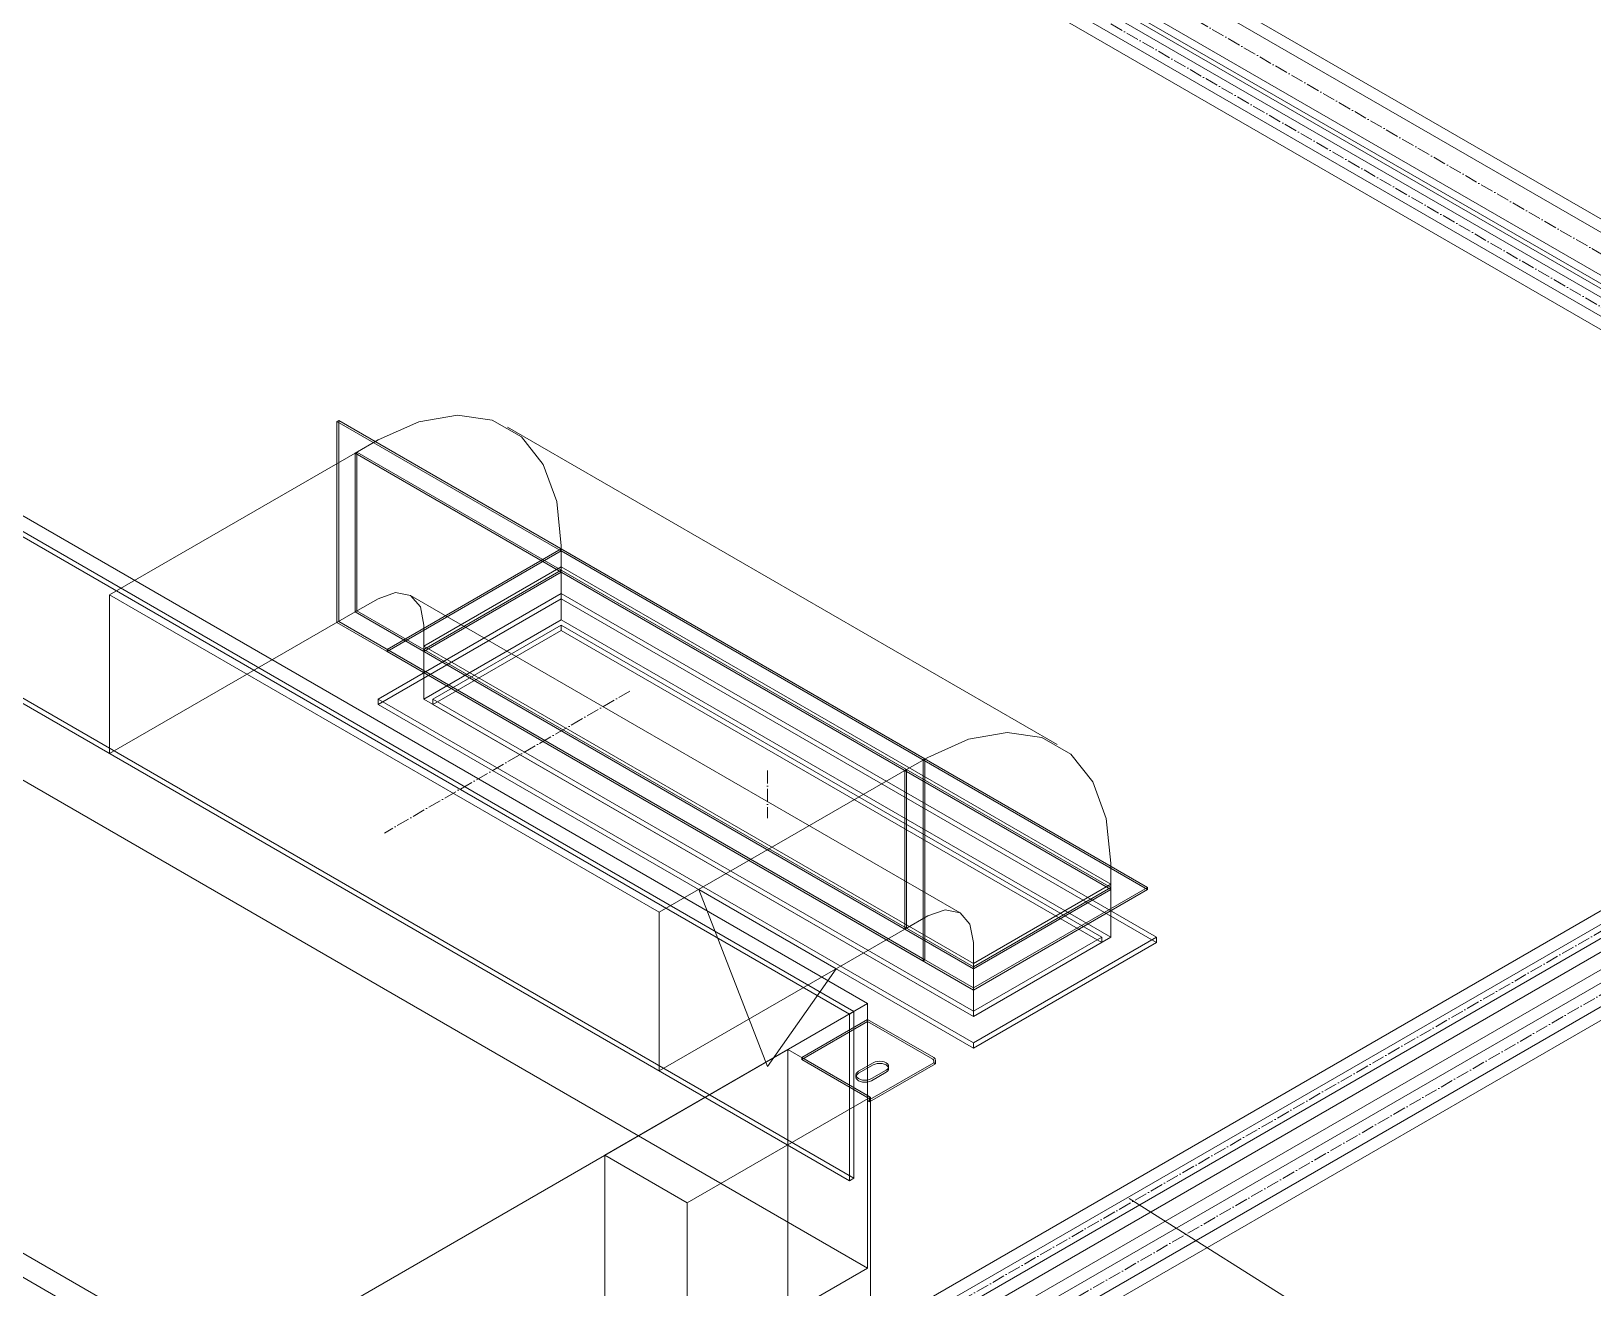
# Model space of a CAD drawing. Header units: millimetres. Extents: x -88595 to 880822, y -1054509 to -148035.
# Drawn here: x 380434 to 381640, y -315695 to -314725 of the extents above; entities that cross this region are included whole.
import ezdxf

# ---------------------------------------------------------------- set-up
doc = ezdxf.new("R2010")
doc.units = ezdxf.units.MM
doc.linetypes.add('$12$ADSK_Осевая', pattern=[14, 10, -2, 0, -2])
for name, color, linetype, lineweight in [('Воздуховоды', 7, 'Continuous', 18), ('Изоляция', 7, 'Continuous', 18), ('Марки', 7, 'Continuous', 20), ('Оборудование', 7, 'Continuous', 18), ('Трубопровод', 7, 'Continuous', 18)]:
    doc.layers.add(name, color=color, linetype=linetype, lineweight=lineweight)

# ---------------------------------------------------------------- blocks, each defined once
blk = doc.blocks.new('$0$ADSK_Канальный блок кондиционера1 - AD242MJERAB-3267365-В_ОВ3_3')
at = {"layer": 'Оборудование'}
for p, q in [((17767.9, 12922.5), (18510.3, 12493.8)), ((18496.2, 12485.7), (17746.7, 12918.4)), ((17750.2, 12920.5), (18499.7, 12487.7)), ((17746.7, 12789.8), (18496.2, 12357.1)), ((18499.7, 12359.1), (17750.2, 12791.9)), ((18510.3, 12289.7), (17767.9, 12718.4)), ((18017.5, 12209.3), (17275, 12638)), ((17253.8, 12631.4), (18003.4, 12198.7)), ((18017.5, 12209.3), (18510.3, 12493.8)), ((18496.2, 12485.7), (18499.7, 12487.7)), ((18499.7, 12487.7), (18499.7, 12359.1)), ((18510.3, 12493.8), (18510.3, 12289.7)), ((18459.4, 12452.2), (18510.3, 12481.6)), ((18510.3, 12480), (18459.4, 12450.6)), ((18496.2, 12357.1), (18496.2, 12485.7)), ((18510.3, 12481.6), (18561.3, 12452.2)), ((18510.3, 12480), (18510.3, 12481.6)), ((18560.6, 12451), (18510.3, 12480)), ((18448.8, 12458.3), (18307.4, 12376.7)), ((18512.5, 12421.6), (18448.8, 12458.3)), ((18448.8, 12254.2), (18448.8, 12458.3)), ((18459.4, 12452.2), (18459.4, 12450.6)), ((18510.3, 12422.8), (18459.4, 12452.2)), ((18459.4, 12450.6), (18509.6, 12421.6)), ((18503.3, 12441.6), (18514.6, 12448.1)), ((18514.6, 12446.5), (18503.3, 12440)), ((18561.3, 12448.1), (18510.3, 12418.7)), ((18562.7, 12447.3), (18511.8, 12417.9)), ((18524.5, 12442.4), (18513.2, 12435.9)), ((18513.2, 12434.2), (18524.5, 12440.8)), ((18526.5, 12443.6), (18526.5, 12445.3)), ((18561.3, 12448.1), (18561.3, 12449.8)), ((18562.7, 12447.3), (18561.3, 12448.1)), ((18562.7, 12449.8), (18562.7, 12447.3)), ((18501.2, 12438.7), (18501.2, 12437.1)), ((18371, 12339.9), (18512.5, 12421.6)), ((18510.3, 12420.4), (18510.3, 12418.7)), ((18510.3, 12418.7), (18511.8, 12417.9)), ((18511.8, 12417.9), (18511.8, 12420.4)), ((18512.5, 12217.5), (18512.5, 12421.6)), ((18307.4, 12376.7), (18371, 12339.9)), ((18307.4, 12376.7), (18307.4, 12172.6)), ((18499.7, 12359.1), (18496.2, 12357.1)), ((18371, 12135.8), (18371, 12339.9)), ((18510.3, 12289.7), (18017.5, 12005.2))]:
    blk.add_line(p, q, dxfattribs=at)
for points in [[(18561.3, 12452.2, 0), (18561.6, 12451.9, 0), (18562, 12451.6, 0), (18562.3, 12451.1, 0), (18562.5, 12450.7, 0), (18562.6, 12450.2, 0), (18562.7, 12449.8, 0)], [(18513.2, 12435.9, 0), (18511.7, 12435.2, 0), (18510, 12434.8, 0), (18508.2, 12434.7, 0), (18506.4, 12434.8, 0), (18504.7, 12435.2, 0), (18503.3, 12435.9, 0), (18502.2, 12436.7, 0), (18501.5, 12437.7, 0), (18501.2, 12438.7, 0), (18501.5, 12439.8, 0), (18502.2, 12440.7, 0), (18503.3, 12441.6, 0)], [(18503.3, 12440, 0), (18502.2, 12439.1, 0), (18501.5, 12438.1, 0), (18501.2, 12437.1, 0), (18501.5, 12436, 0), (18502.2, 12435.1, 0), (18503.3, 12434.2, 0), (18504.7, 12433.6, 0), (18506.4, 12433.2, 0), (18508.2, 12433.1, 0), (18510, 12433.2, 0), (18511.7, 12433.6, 0), (18513.2, 12434.2, 0)], [(18514.6, 12448.1, 0), (18516, 12448.8, 0), (18517.7, 12449.2, 0), (18519.5, 12449.3, 0), (18521.4, 12449.2, 0), (18523, 12448.8, 0), (18524.5, 12448.1, 0), (18525.6, 12447.3, 0), (18526.3, 12446.3, 0), (18526.5, 12445.3, 0), (18526.3, 12444.2, 0), (18525.6, 12443.2, 0), (18524.5, 12442.4, 0)], [(18524.5, 12440.8, 0), (18525.6, 12441.6, 0), (18526.3, 12442.6, 0), (18526.5, 12443.6, 0), (18526.3, 12444.7, 0), (18525.6, 12445.6, 0), (18524.5, 12446.5, 0), (18523, 12447.1, 0), (18521.4, 12447.5, 0), (18519.5, 12447.7, 0), (18517.7, 12447.5, 0), (18516, 12447.1, 0), (18514.6, 12446.5, 0)], [(18561.3, 12449.8, 0), (18561.2, 12450, 0), (18561.2, 12450.2, 0), (18561.1, 12450.4, 0), (18560.9, 12450.7, 0), (18560.7, 12450.8, 0), (18560.6, 12451, 0)], [(18509.6, 12421.6, 0), (18509.8, 12421.4, 0), (18510, 12421.3, 0), (18510.1, 12421.1, 0), (18510.3, 12420.8, 0), (18510.3, 12420.6, 0), (18510.3, 12420.4, 0)], [(18511.8, 12420.4, 0), (18511.7, 12420.8, 0), (18511.6, 12421.3, 0), (18511.3, 12421.8, 0), (18511.1, 12422.2, 0), (18510.7, 12422.5, 0), (18510.3, 12422.8, 0)]]:
    blk.add_polyline3d(points, dxfattribs=at)
blk = doc.blocks.new('$0$ADSK_Решетка вентиляционная жалюзийная_Приточная2 - Решетка приточная_Однорядная-4279700-В_ОВ3_3')
at = {"layer": 'Воздуховоды', "color": 140, "true_color": 0x1bb3e4}
for p, q in [((22805.3, 15447.1), (22699.2, 15385.9)), ((23229.6, 15202.2), (22805.3, 15447.1)), ((22805.3, 15406.3), (22805.3, 15447.1)), ((22805.3, 15426.7), (22663.9, 15345)), ((22663.9, 15341), (22805.3, 15422.6)), ((23264.9, 15161.3), (22805.3, 15426.7)), ((22805.3, 15422.6), (22805.3, 15426.7)), ((22805.3, 15422.6), (23264.9, 15157.3)), ((22699.2, 15345), (22805.3, 15406.3)), ((22805.3, 15406.3), (23229.6, 15161.3)), ((22706.3, 15345), (22805.3, 15402.2)), ((22805.3, 15402.2), (22706.3, 15345)), ((22805.3, 15398.1), (22706.3, 15341)), ((22706.3, 15341), (22805.3, 15398.1)), ((22805.3, 15402.2), (23222.5, 15161.3)), ((22805.3, 15398.1), (22805.3, 15402.2)), ((23222.5, 15161.3), (22805.3, 15402.2)), ((22805.3, 15398.1), (22805.3, 15402.2)), ((23222.5, 15157.3), (22805.3, 15398.1)), ((22805.3, 15398.1), (23222.5, 15157.3)), ((22699.2, 15385.9), (23123.5, 15140.9)), ((22699.2, 15345), (22699.2, 15385.9)), ((22663.9, 15345), (23123.5, 15079.7)), ((22663.9, 15341), (22663.9, 15345)), ((23123.5, 15100.1), (22699.2, 15345)), ((23123.5, 15104.2), (22706.3, 15345)), ((22706.3, 15341), (22706.3, 15345)), ((22706.3, 15345), (23123.5, 15104.2)), ((22706.3, 15341), (22706.3, 15345)), ((23123.5, 15075.6), (22663.9, 15341)), ((22706.3, 15341), (23123.5, 15100.1)), ((23123.5, 15100.1), (22706.3, 15341)), ((23123.5, 15140.9), (23229.6, 15202.2)), ((23229.6, 15202.2), (23229.6, 15161.3)), ((23017.4, 15136.8), (22911.4, 15198.1)), ((22911.4, 15198.1), (22964.4, 15061.4)), ((23123.5, 15079.7), (23264.9, 15161.3)), ((23222.5, 15161.3), (23123.5, 15104.2)), ((23123.5, 15104.2), (23222.5, 15161.3)), ((23229.6, 15161.3), (23123.5, 15100.1)), ((23264.9, 15157.3), (23123.5, 15075.6)), ((23123.5, 15100.1), (23222.5, 15157.3)), ((23222.5, 15157.3), (23123.5, 15100.1)), ((23222.5, 15157.3), (23222.5, 15161.3)), ((23222.5, 15161.3), (23222.5, 15157.3)), ((23264.9, 15161.3), (23264.9, 15157.3)), ((23123.5, 15100.1), (23123.5, 15140.9)), ((22964.4, 15061.4), (23017.4, 15136.8)), ((23123.5, 15104.2), (23123.5, 15100.1)), ((23123.5, 15100.1), (23123.5, 15104.2)), ((23123.5, 15075.6), (23123.5, 15079.7))]:
    blk.add_line(p, q, dxfattribs=at)
blk = doc.blocks.new('$0$ADSK_Отвод_Прямоугольный1 - Стандарт-V113-В_ОВ3_3')
at = {"layer": 'Воздуховоды', "color": 140, "true_color": 0x1bb3e4}
for p, q in [((22632.1, 15559.4), (22633.5, 15560.2)), ((23084.6, 15298.1), (22632.1, 15559.4)), ((22632.1, 15559.4), (22632.1, 15404.2)), ((22633.5, 15405.1), (22633.5, 15560.2)), ((22633.5, 15560.2), (23086, 15298.9)), ((23188.2, 15310), (22763.9, 15555)), ((22646.2, 15534.9), (22663.9, 15545.1)), ((22646.2, 15534.9), (22647.6, 15535.7)), ((23070.5, 15289.9), (22646.2, 15534.9)), ((22646.2, 15412.4), (22646.2, 15534.9)), ((22646.2, 15412.4), (22646.2, 15534.9)), ((22646.2, 15534.9), (23070.5, 15289.9)), ((23071.9, 15290.8), (22647.6, 15535.7)), ((22647.6, 15535.7), (22647.6, 15413.2)), ((22805.3, 15461), (22671, 15383.4)), ((22671, 15381.8), (22805.3, 15459.4)), ((22805.3, 15463.4), (22805.3, 15443)), ((23257.9, 15199.7), (22805.3, 15461)), ((22805.3, 15459.4), (22805.3, 15461)), ((22805.3, 15459.4), (23257.9, 15198.1)), ((22699.2, 15383.4), (22805.3, 15444.7)), ((22805.3, 15443), (22699.2, 15381.8)), ((22805.3, 15443), (22699.2, 15381.8)), ((22805.3, 15444.7), (23229.6, 15199.7)), ((22805.3, 15443), (22805.3, 15444.7)), ((22805.3, 15443), (23229.6, 15198.1)), ((23229.6, 15198.1), (22805.3, 15443)), ((22663.9, 15422.6), (22646.2, 15412.4)), ((23113.2, 15180.1), (22688.9, 15425.1)), ((22632.1, 15404.2), (22633.5, 15405.1)), ((23086, 15143.8), (22633.5, 15405.1)), ((22646.2, 15412.4), (22647.6, 15413.2)), ((22646.2, 15412.4), (23070.5, 15167.5)), ((23070.5, 15167.5), (22646.2, 15412.4)), ((22647.6, 15413.2), (23071.9, 15168.3)), ((22632.1, 15404.2), (23084.6, 15143)), ((22699.2, 15381.8), (22699.2, 15402.2)), ((22671, 15383.4), (23123.5, 15122.1)), ((22671, 15381.8), (22671, 15383.4)), ((23123.5, 15120.5), (22671, 15381.8)), ((23123.5, 15138.5), (22699.2, 15383.4)), ((22699.2, 15381.8), (22699.2, 15383.4)), ((23123.5, 15136.8), (22699.2, 15381.8)), ((22699.2, 15381.8), (23123.5, 15136.8)), ((23088.2, 15300.1), (23070.5, 15289.9)), ((23086, 15298.9), (23084.6, 15298.1)), ((23084.6, 15143), (23084.6, 15298.1)), ((23086, 15298.9), (23086, 15143.8)), ((23071.9, 15290.8), (23070.5, 15289.9)), ((23070.5, 15289.9), (23070.5, 15167.5)), ((23070.5, 15289.9), (23070.5, 15167.5)), ((23071.9, 15168.3), (23071.9, 15290.8)), ((23229.6, 15198.1), (23229.6, 15218.5)), ((23229.6, 15199.7), (23123.5, 15138.5)), ((23123.5, 15122.1), (23257.9, 15199.7)), ((23229.6, 15199.7), (23229.6, 15198.1)), ((23257.9, 15199.7), (23257.9, 15198.1)), ((23123.5, 15136.8), (23229.6, 15198.1)), ((23123.5, 15136.8), (23229.6, 15198.1)), ((23257.9, 15198.1), (23123.5, 15120.5)), ((23070.5, 15167.5), (23088.2, 15177.7)), ((23070.5, 15167.5), (23071.9, 15168.3)), ((23123.5, 15157.3), (23123.5, 15136.8)), ((23084.6, 15143), (23086, 15143.8)), ((23123.5, 15136.8), (23123.5, 15138.5)), ((23123.5, 15120.5), (23123.5, 15122.1))]:
    blk.add_line(p, q, dxfattribs=at)
for points in [[(22663.9, 15545.1, 0), (22695.4, 15559.2, 0), (22725.3, 15564.3, 0), (22752.1, 15560.4, 0), (22774.5, 15547.4, 0), (22791.3, 15526.2, 0), (22801.8, 15497.7, 0), (22805.3, 15463.4, 0)], [(22663.9, 15422.6, 0), (22677.4, 15427.3, 0), (22688.9, 15425.1, 0), (22696.6, 15416.3, 0), (22699.2, 15402.2, 0)], [(23088.2, 15300.1, 0), (23119.6, 15314.2, 0), (23149.5, 15319.4, 0), (23176.3, 15315.4, 0), (23198.7, 15302.5, 0), (23215.6, 15281.3, 0), (23226, 15252.8, 0), (23229.6, 15218.5, 0)], [(23123.5, 15157.3, 0), (23120.8, 15171.3, 0), (23113.2, 15180.1, 0), (23101.7, 15182.4, 0), (23088.2, 15177.7, 0)]]:
    blk.add_polyline3d(points, dxfattribs=at)

msp = doc.modelspace()

# ---------------------------------------------------------------- linework, layer by layer
at = {"layer": 'Воздуховоды', "color": 140, "true_color": 0x1bb3e4}
for p, q in [((380494.7, -315160.3), (380684.2, -315050.9)), ((380684.2, -315173.4), (380684.2, -315050.9)), ((381267.5, -315387.7), (380684.2, -315050.9)), ((380843.3, -315142.8), (380737.2, -315204)), ((380843.3, -315179.5), (380843.3, -315142.8)), ((380918.9, -315405.3), (380494.7, -315160.3)), ((380494.7, -315160.3), (380494.7, -315282.8)), ((380494.7, -315282.8), (380684.2, -315173.4)), ((380684.2, -315173.4), (381161.5, -315449)), ((380737.2, -315240.8), (380843.3, -315179.5)), ((380843.3, -315179.5), (381267.5, -315424.5)), ((380737.2, -315204), (380737.2, -315240.8)), ((381161.5, -315485.7), (380737.2, -315240.8)), ((380494.7, -315282.8), (380918.9, -315527.8)), ((380918.9, -315405.3), (381108.4, -315295.9)), ((381108.4, -315295.9), (381108.4, -315418.4)), ((381161.5, -315449), (381267.5, -315387.7)), ((381267.5, -315424.5), (381267.5, -315387.7)), ((380918.9, -315527.8), (380918.9, -315405.3)), ((381108.4, -315418.4), (380918.9, -315527.8)), ((381267.5, -315424.5), (381161.5, -315485.7)), ((381161.5, -315485.7), (381161.5, -315449))]:
    msp.add_line(p, q, dxfattribs=at)
at = {"layer": 'Воздуховоды', "color": 140, "linetype": '$12$ADSK_Осевая', "true_color": 0x1bb3e4}
for p, q in [((380896.3, -315234.6), (380706.8, -315344.1)), ((381002.4, -315295.9), (381002.4, -315332.6))]:
    msp.add_line(p, q, dxfattribs=at)
at = {"layer": 'Изоляция', "color": 134, "true_color": 0x00a6a6}
for p, q in [((382024.1, -315088.5), (379773.4, -313789.1)), ((379773.4, -313842.9), (382002.3, -315129.7)), ((382121.1, -315175.1), (381001.1, -315821.7)), ((381018.1, -315851), (382139.6, -315203.5))]:
    msp.add_line(p, q, dxfattribs=at)
at = {"layer": 'Изоляция', "color": 190, "true_color": 0x8000ff}
for p, q in [((382014.7, -315133.1), (379844.9, -313880.3)), ((379829.5, -313906.9), (382001.3, -315160.8)), ((382048.8, -315171.4), (380998.5, -315777.8)), ((381012.3, -315801.7), (382063.2, -315194.9))]:
    msp.add_line(p, q, dxfattribs=at)
at = {"layer": 'Марки'}
msp.add_line((381281.7, -315626.2), (381639.5, -315852), dxfattribs=at)
at = {"layer": 'Трубопровод', "color": 134, "true_color": 0x00a6a6}
for p, q in [((382021, -315097.1), (379803.2, -313816.7)), ((379788.9, -313841.4), (382006.8, -315121.9)), ((382130.1, -315180.2), (381005.6, -315829.4)), ((381013.6, -315843.2), (382138.1, -315194))]:
    msp.add_line(p, q, dxfattribs=at)
at = {"layer": 'Трубопровод', "color": 134, "linetype": '$12$ADSK_Осевая', "true_color": 0x00a6a6}
for p, q in [((382013.9, -315109.5), (379796, -313829)), ((382013.9, -315109.5), (379796, -313829)), ((381009.6, -315836.3), (382134.1, -315187.1)), ((381009.6, -315836.3), (382134.1, -315187.1))]:
    msp.add_line(p, q, dxfattribs=at)
at = {"layer": 'Трубопровод', "color": 190, "true_color": 0x8000ff}
for p, q in [((382012.1, -315142), (379840.4, -313888.1)), ((379834, -313899.1), (382005.8, -315153)), ((382053.9, -315178.9), (381003, -315785.6)), ((381007.8, -315793.9), (382058.7, -315187.1))]:
    msp.add_line(p, q, dxfattribs=at)
at = {"layer": 'Трубопровод', "color": 190, "linetype": '$12$ADSK_Осевая', "true_color": 0x8000ff}
for p, q in [((382008.9, -315147.5), (379837.2, -313893.6)), ((382008.9, -315147.5), (379837.2, -313893.6)), ((381005.4, -315789.7), (382056.3, -315183)), ((381005.4, -315789.7), (382056.3, -315183))]:
    msp.add_line(p, q, dxfattribs=at)

# ---------------------------------------------------------------- block references
at = {"layer": 'Воздуховоды', "color": 140, "true_color": 0x1bb3e4}
for name in ['$0$ADSK_Отвод_Прямоугольный1 - Стандарт-V113-В_ОВ3_3', '$0$ADSK_Решетка вентиляционная жалюзийная_Приточная2 - Решетка приточная_Однорядная-4279700-В_ОВ3_3']:
    msp.add_blockref(name, (358038, -330585.8), dxfattribs=at)
at = {"layer": 'Оборудование'}
msp.add_blockref('$0$ADSK_Канальный блок кондиционера1 - AD242MJERAB-3267365-В_ОВ3_3', (362569.5, -327969.6), dxfattribs=at)

doc.saveas('drawing.dxf')
